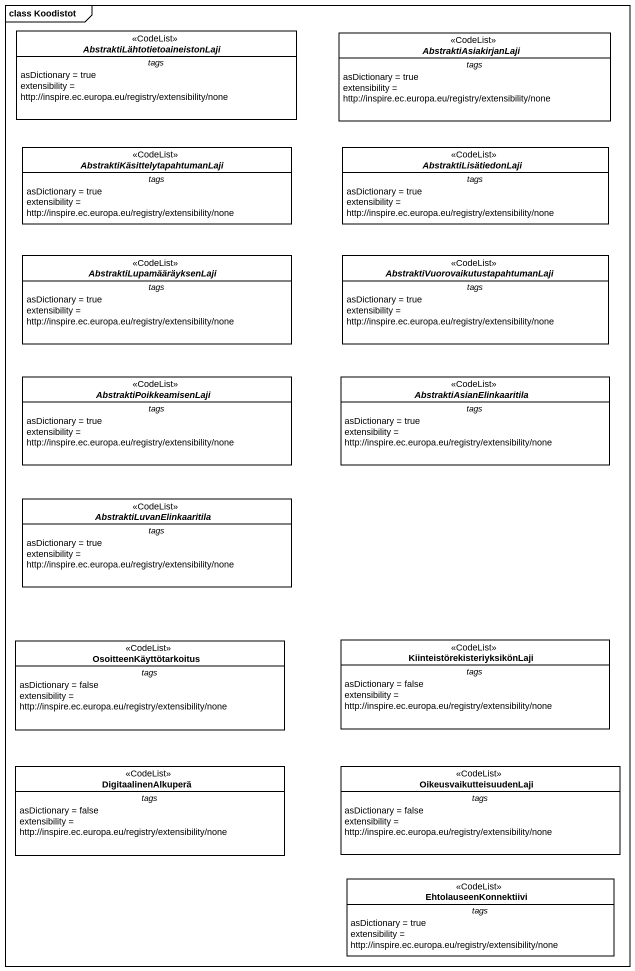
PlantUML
@startuml
mainframe class Koodistot
hide circle
hide empty members
abstract class "AbstraktiLähtotietoaineistonLaji" as AbstraktiLähtotietoaineiston <<CodeList>> {
  -- tags --
  asDictionary = true
  extensibility = http://inspire.ec.europa.eu/registry/extensibility/none
}
abstract class AbstraktiAsiakirjanLaji <<CodeList>> {
  -- tags --
  asDictionary = true
  extensibility = http://inspire.ec.europa.eu/registry/extensibility/none
}
abstract class "AbstraktiKäsittelytapahtumanLaji" as AbstraktiKäsittelytapahtuman <<CodeList>> {
  -- tags --
  asDictionary = true
  extensibility = http://inspire.ec.europa.eu/registry/extensibility/none
}
abstract class AbstraktiLisätiedonLaji <<CodeList>> {
  -- tags --
  asDictionary = true
  extensibility = http://inspire.ec.europa.eu/registry/extensibility/none
}
abstract class AbstraktiLupamääräyksenLaji <<CodeList>> {
  -- tags --
  asDictionary = true
  extensibility = http://inspire.ec.europa.eu/registry/extensibility/none
}
abstract class "AbstraktiVuorovaikutustapahtumanLaji" as AbstraktiVuorovaikutustapaht <<CodeList>> {
  -- tags --
  asDictionary = true
  extensibility = http://inspire.ec.europa.eu/registry/extensibility/none
}
abstract class AbstraktiPoikkeamisenLaji <<CodeList>> {
  -- tags --
  asDictionary = true
  extensibility = http://inspire.ec.europa.eu/registry/extensibility/none
}
abstract class AbstraktiAsianElinkaaritila <<CodeList>> {
  -- tags --
  asDictionary = true
  extensibility = http://inspire.ec.europa.eu/registry/extensibility/none
}
abstract class AbstraktiLuvanElinkaaritila <<CodeList>> {
  -- tags --
  asDictionary = true
  extensibility = http://inspire.ec.europa.eu/registry/extensibility/none
}
class OsoitteenKäyttötarkoitus <<CodeList>> {
  -- tags --
  asDictionary = false
  extensibility = http://inspire.ec.europa.eu/registry/extensibility/none
}
class "KiinteistörekisteriyksikönLaji" as KiinteistörekisteriyksikönLa <<CodeList>> {
  -- tags --
  asDictionary = false
  extensibility = http://inspire.ec.europa.eu/registry/extensibility/none
}
class DigitaalinenAlkuperä <<CodeList>> {
  -- tags --
  asDictionary = false
  extensibility = http://inspire.ec.europa.eu/registry/extensibility/none
}
class OikeusvaikutteisuudenLaji <<CodeList>> {
  -- tags --
  asDictionary = false
  extensibility = http://inspire.ec.europa.eu/registry/extensibility/none
}
class EhtolauseenKonnektiivi <<CodeList>> {
  -- tags --
  asDictionary = true
  extensibility = http://inspire.ec.europa.eu/registry/extensibility/none
}
@enduml
